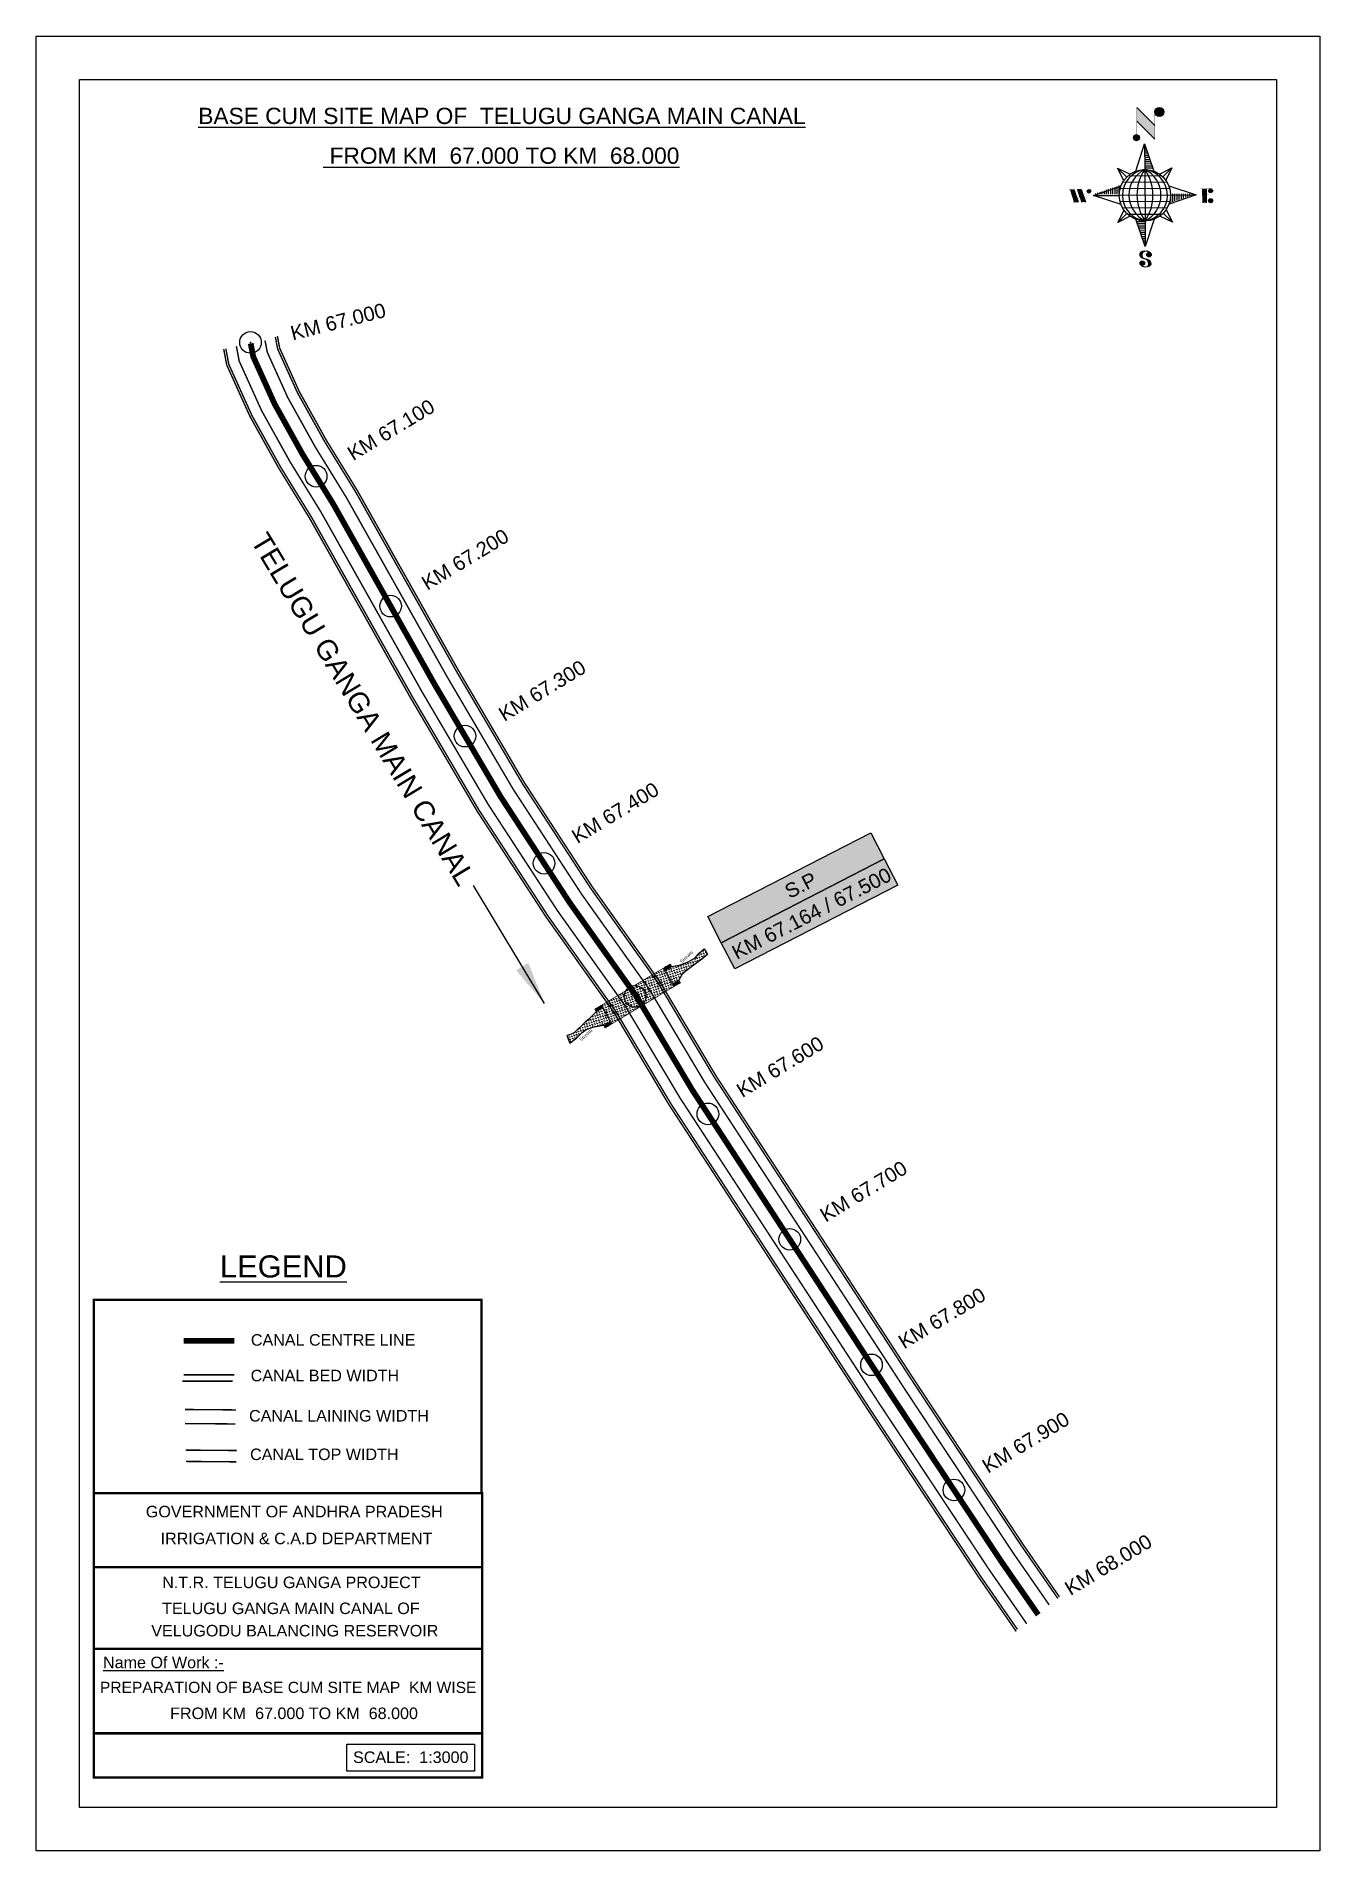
# Model space of a CAD drawing. Header units: inches. Extents: x 264905 to 265796, y 1677475 to 1678735.
import ezdxf

# ---------------------------------------------------------------- set-up
doc = ezdxf.new("R2010")
doc.units = ezdxf.units.IN
doc.header["$MEASUREMENT"] = 0
doc.header["$PDMODE"] = 32
doc.header["$PDSIZE"] = 15
doc.linetypes.add('ACAD_ISO02W100', pattern=[15, 12, -3])
for name, color, linetype in [('AQUADUCT', 1, 'Continuous'), ('bed with', 5, 'Continuous'), ('bord', 1, 'Continuous'), ('cahnige', 7, 'Continuous'), ('canal', 1, 'Continuous'), ('CARTTRACK', 30, 'ACAD_ISO02W100'), ('chainage', 7, 'Continuous'), ('FRAME 025', 7, 'Continuous'), ('lining', 4, 'Continuous'), ('STREAM', 4, 'Continuous'), ('Stu coo', 3, 'Continuous'), ('TEXT', 7, 'Continuous'), ('top of bund', 1, 'Continuous'), ('UT', 173, 'ACAD_ISO02W100'), ('V', 6, 'Continuous'), ('ZSTU', 7, 'Continuous')]:
    doc.layers.add(name, color=color, linetype=linetype)
doc.styles.add('5mm', font='times.ttf', dxfattribs={"height": 3})
doc.styles.get("Standard").update_dxf_attribs({"font": 'arial.ttf'})
doc.dimstyles.get("Standard").update_dxf_attribs({"dimtxt": 0.18, "dimasz": 0.18, "dimexe": 0.18, "dimexo": 0.0625, "dimgap": 0.09, "dimtad": 0, "dimtih": 1, "dimtoh": 1, "dimdec": 4, "dimzin": 0, "dimdsep": 46, "dimtxsty": 'Standard', "dimcen": 0.09, "dimadec": 0, "dimazin": 0, "dimtfac": 1, "dimtdec": 4, "dimtofl": 0, "dimtmove": 0, "dimatfit": 3, "dimfxl": 1, "dimtolj": 1, "dimtzin": 0, "dimarcsym": 0})
pattern_1 = [(228.0128, (-362214.3310220317, -1526288.492507028), (-7.999998232158162, -9.000001341607247), [0.134536, -13.319088]), (184.9697, (-362214.4210220316, -1526288.592507028), (12.00000105151764, 0.9999913070070519), [0.230868, -22.855925]), (132.5104, (-362214.6510220316, -1526288.612507028), (9.999990718346812, -11.0000086738712), [0.162788, -16.116032]), (267.2737, (-362215.0410220316, -1526288.862507028), (0.9999960177271904, 20.00000029497347), [0.210238, -20.813558]), (292.8337, (-362215.0510220316, -1526289.072507028), (-5.00000990543714, 11.99999641177778), [0.206155, -20.409373]), (357.2737, (-362214.9710220316, -1526289.262507028), (-20.00000029497347, 0.9999960177271915), [0.210238, -20.813558]), (37.6942, (-362214.7610220317, -1526289.272507028), (-13.00000734561798, -9.99999040516053), [0.278029, -27.524849]), (72.2553, (-362214.5410220316, -1526289.102507028), (7.000010762705409, 21.99999623123919), [0.262488, -25.986321]), (121.4296, (-362214.4610220316, -1526288.852507028), (-8.000008234176365, 12.99999503649257), [0.21095, -20.884073]), (175.2364, (-362214.5710220317, -1526288.672507028), (11.00000094631958, -0.9999915326612605), [0.2408319999999999, -11.80076299999999]), (222.3974, (-362214.8110220316, -1526288.652507028), (-12.00000735107323, -10.99999208201412), [0.311448, -30.833375]), (138.8141, (-362214.0510220316, -1526288.872507028), (-7.000002946805715, 5.999997313342756), [0.106301, -10.523844]), (171.4692, (-362214.1310220317, -1526288.802507028), (12.99999828481513, -2.00000791003979), [0.2022369999999999, -20.02151099999998]), (225, (-362214.3310220317, -1526288.772507028), (-1.110223024625157e-16, -1.000000309448952), [0.141421, -1.272792]), (203.1986, (-362214.4010220316, -1526288.652507028), (4.999999730667075, 2.000001325264854), [0.076158, -7.539615]), (291.8014, (-362214.4710220316, -1526288.682507028), (-0.9999999105006487, 3.00000027301077), [0.107703, -5.277462]), (30.9638, (-362214.4310220316, -1526288.782507028), (2.999998022287998, 2.000002483540733), [0.1749289999999999, -5.656022999999996]), (161.5651, (-362214.2810220316, -1526288.692507028), (2.000000434592962, -0.9999984032227077), [0.126491, -3.035787]), (16.38950000000001, (-362215.0510220316, -1526288.682507028), (10.00000219841196, 2.99999270981797), [0.1772, -17.542845]), (70.3462, (-362214.8810220317, -1526288.632507028), (-3.999995247371745, -11.00000213560622), [0.148661, -14.717408]), (293.1986, (-362214.2810220316, -1526288.492507028), (-2.000001325264854, 4.999999730667075), [0.152315, -7.463458]), (343.6105, (-362214.2210220316, -1526288.632507028), (-10.00000219841196, 2.999992709817974), [0.1771999999999999, -17.54284499999998]), (339.444, (-362215.0510220316, -1526289.302507028), (-5.000001844542423, 1.999995996421584), [0.17088, -8.373124]), (294.7751, (-362214.8910220317, -1526289.362507028), (-4.99999218924517, 11.00000342183912), [0.1431779999999999, -14.17464299999999]), (66.80140000000002, (-362214.2710220316, -1526289.492507028), (2.000001325264855, 4.999999730667075), [0.152315, -7.463458]), (17.35400000000001, (-362214.2110220316, -1526289.352507028), (-13.00000201909683, -3.999994502259118), [0.167631, -16.59542399999999]), (69.444, (-362214.7610220317, -1526289.492507028), (-1.999995996421587, -5.000001844542422), [0.08544, -8.458563999999999]), (101.3098999999999, (-362214.3310220317, -1526289.492507028), (-0.9999976321616053, 4.000000752230952), [0.05098999999999999, -5.048028999999998]), (165.9638, (-362214.3410220316, -1526289.442507028), (3.00000054598974, -0.9999980573612457), [0.206155, -3.91695]), (186.009, (-362214.5410220316, -1526289.392507028), (9.99999975090604, 0.9999993174818415), [0.19105, -18.913923]), (303.6901, (-362214.4310220316, -1526288.872507028), (-1.000001334507191, 1.99999955777116), [0.144222, -3.461329]), (353.1572, (-362214.3510220316, -1526288.992507028), (16.99999936547855, -2.000007997924761), [0.251794, -24.927563]), (60.94540000000001, (-362214.1010220316, -1526289.022507028), (-4.000000027199279, -7.000000384569686), [0.102956, -10.192674]), (90, (-362214.0510220316, -1526288.932507028), (-0.9999999999999999, 1), [0.06, -0.94]), (120.2564, (-362214.5610220316, -1526289.362507028), (3.999994886802694, -7.000002455854734), [0.138924, -13.75352]), (48.01279999999999, (-362214.6310220317, -1526289.242507028), (7.99999823215816, 9.000001341607248), [0.269072, -13.184552]), (0, (-362214.4510220317, -1526289.042507028), (1, 1), [0.26, -0.74]), (325.3048, (-362214.1910220316, -1526289.042507028), (-9.999994258987526, 7.000008609594458), [0.158114, -15.653274]), (254.0546, (-362214.0610220316, -1526289.132507028), (-0.9999998892963811, -4.000000126652151), [0.145602, -7.134508]), (207.646, (-362214.1010220316, -1526289.272507028), (-18.99999580717959, -10.00000771316918), [0.237065, -23.469474]), (175.4261, (-362214.3110220316, -1526289.382507028), (-13.00000055831213, 0.999994801161084), [0.2507989999999997, -24.82907399999998])]
pattern_2 = [(0, (-362215.0510220316, -1526289.492507028), (1.25, 1.25), [1.25, -1.25])]
pattern_3 = [(228.0128, (-362243.1753484617, -1526336.432974194), (-7.999998232158162, -9.000001341607247), [0.134536, -13.319088]), (184.9697, (-362243.2653484617, -1526336.532974194), (12.00000105151764, 0.9999913070070519), [0.230868, -22.855925]), (132.5104, (-362243.4953484617, -1526336.552974194), (9.999990718346812, -11.0000086738712), [0.162788, -16.116032]), (267.2737, (-362243.8853484617, -1526336.802974194), (0.9999960177271904, 20.00000029497347), [0.210238, -20.813558]), (292.8337, (-362243.8953484617, -1526337.012974194), (-5.00000990543714, 11.99999641177778), [0.206155, -20.409373]), (357.2737, (-362243.8153484617, -1526337.202974194), (-20.00000029497347, 0.9999960177271915), [0.210238, -20.813558]), (37.6942, (-362243.6053484617, -1526337.212974194), (-13.00000734561798, -9.99999040516053), [0.278029, -27.524849]), (72.2553, (-362243.3853484617, -1526337.042974194), (7.000010762705409, 21.99999623123919), [0.262488, -25.986321]), (121.4296, (-362243.3053484617, -1526336.792974194), (-8.000008234176365, 12.99999503649257), [0.21095, -20.884073]), (175.2364, (-362243.4153484617, -1526336.612974194), (11.00000094631958, -0.9999915326612605), [0.2408319999999999, -11.80076299999999]), (222.3974, (-362243.6553484617, -1526336.592974194), (-12.00000735107323, -10.99999208201412), [0.311448, -30.833375]), (138.8141, (-362242.8953484617, -1526336.812974194), (-7.000002946805715, 5.999997313342756), [0.106301, -10.523844]), (171.4692, (-362242.9753484617, -1526336.742974194), (12.99999828481513, -2.00000791003979), [0.2022369999999998, -20.02151099999998]), (225, (-362243.1753484617, -1526336.712974194), (-1.110223024625157e-16, -1.000000309448952), [0.141421, -1.272792]), (203.1986, (-362243.2453484617, -1526336.592974194), (4.999999730667075, 2.000001325264854), [0.076158, -7.539615]), (291.8014, (-362243.3153484617, -1526336.622974194), (-0.9999999105006487, 3.00000027301077), [0.107703, -5.277462]), (30.9638, (-362243.2753484617, -1526336.722974194), (2.999998022287998, 2.000002483540733), [0.1749289999999998, -5.656022999999995]), (161.5651, (-362243.1253484617, -1526336.632974194), (2.000000434592962, -0.9999984032227077), [0.126491, -3.035787]), (16.38950000000001, (-362243.8953484617, -1526336.622974194), (10.00000219841196, 2.99999270981797), [0.1772, -17.542845]), (70.3462, (-362243.7253484617, -1526336.572974194), (-3.999995247371745, -11.00000213560622), [0.148661, -14.717408]), (293.1986, (-362243.1253484617, -1526336.432974194), (-2.000001325264854, 4.999999730667075), [0.152315, -7.463458]), (343.6105, (-362243.0653484617, -1526336.572974194), (-10.00000219841196, 2.999992709817974), [0.1771999999999998, -17.54284499999998]), (339.444, (-362243.8953484617, -1526337.242974194), (-5.000001844542423, 1.999995996421584), [0.17088, -8.373124]), (294.7751, (-362243.7353484617, -1526337.302974194), (-4.99999218924517, 11.00000342183912), [0.1431779999999998, -14.17464299999999]), (66.80140000000002, (-362243.1153484617, -1526337.432974194), (2.000001325264855, 4.999999730667075), [0.152315, -7.463458]), (17.35400000000001, (-362243.0553484617, -1526337.292974194), (-13.00000201909683, -3.999994502259118), [0.167631, -16.59542399999999]), (69.444, (-362243.6053484617, -1526337.432974194), (-1.999995996421587, -5.000001844542422), [0.08544, -8.458563999999999]), (101.3098999999999, (-362243.1753484617, -1526337.432974194), (-0.9999976321616053, 4.000000752230952), [0.05098999999999998, -5.048028999999997]), (165.9638, (-362243.1853484617, -1526337.382974194), (3.00000054598974, -0.9999980573612457), [0.206155, -3.91695]), (186.009, (-362243.3853484617, -1526337.332974194), (9.99999975090604, 0.9999993174818415), [0.19105, -18.913923]), (303.6901, (-362243.2753484617, -1526336.812974194), (-1.000001334507191, 1.99999955777116), [0.144222, -3.461329]), (353.1572, (-362243.1953484617, -1526336.932974194), (16.99999936547855, -2.000007997924761), [0.251794, -24.927563]), (60.94540000000001, (-362242.9453484617, -1526336.962974194), (-4.000000027199279, -7.000000384569686), [0.102956, -10.192674]), (90, (-362242.8953484617, -1526336.872974194), (-0.9999999999999999, 1), [0.06, -0.94]), (120.2564, (-362243.4053484617, -1526337.302974194), (3.999994886802694, -7.000002455854734), [0.138924, -13.75352]), (48.01279999999999, (-362243.4753484617, -1526337.182974194), (7.99999823215816, 9.000001341607248), [0.269072, -13.184552]), (0, (-362243.2953484617, -1526336.982974194), (1, 1), [0.26, -0.74]), (325.3048, (-362243.0353484617, -1526336.982974194), (-9.999994258987526, 7.000008609594458), [0.158114, -15.653274]), (254.0546, (-362242.9053484617, -1526337.072974194), (-0.9999998892963811, -4.000000126652151), [0.145602, -7.134508]), (207.646, (-362242.9453484617, -1526337.212974194), (-18.99999580717959, -10.00000771316918), [0.237065, -23.469474]), (175.4261, (-362243.1553484617, -1526337.322974194), (-13.00000055831213, 0.999994801161084), [0.2507989999999997, -24.82907399999998])]
pattern_4 = [(267.2971131487395, (-8720374.9383359, 50637915.13839893), (10.53672553373347, -0.4974314379093613), [])]
pattern_5 = [(357.2971131487395, (-8720374.9383359, 50637915.13839893), (0.4974314379093601, 10.53672553373348), [])]

# ---------------------------------------------------------------- blocks, each defined once
blk = doc.blocks.new('A$C377B10CC')
at = {"layer": 'STREAM'}
h = blk.add_hatch(dxfattribs=at)
h.set_pattern_fill('DASH', color=256, scale=10, style=0)
h.set_pattern_definition(pattern_2)
h.paths.add_polyline_path([(-21.08494824264198, 10.39821502007544), (-19.27474394725869, 14.9729934823699), (-16.18663339636989, 21.24998857849248), (-13.84395335207229, 26.14394057728347), (-11.82073506258894, 30.82506799115799), (-15.86717164155561, 33.27204399043694), (-17.46448041551048, 29.0164390646387), (-18.42280644358834, 24.86724643129855), (-21.40440999745624, 19.97332610306328), (-25.23789181862958, 15.71772117726505), (-29.9438456458156, 11.73286320897751), (-32.55258794897789, 7.397025274472546), (-28.05102203169388, 4.507492972305098), (-23.61509535066327, 1.521298239562105), (-21.08650298323482, 5.72392365569249)])
h = blk.add_hatch(dxfattribs=at)
h.set_pattern_fill('DASH', color=256, scale=10, style=0)
h.set_pattern_definition(pattern_2)
h.paths.add_polyline_path([(-60.19243563445735, -34.66217618575828), (-53.98690071125707, -38.64547753962713), (-47.9096301992253, -42.73659862830805), (-22.26358327601338, -0.1118046867195504), (-28.38064794772072, 4.006105192238503), (-34.54584827913632, 7.963515976456129)])
h = blk.add_hatch(dxfattribs=at)
h.set_pattern_fill('DASH', color=256, scale=10, style=0)
h.set_pattern_definition(pattern_2)
h.paths.add_polyline_path([(-57.74663512443659, -50.484279576689), (-52.45942178077529, -46.41916892677546), (-49.88059994621258, -42.13306005246427), (-54.31652662728474, -39.14686531969357), (-58.81809254456867, -36.25733301752601), (-61.3969143789727, -40.54344189167021), (-63.59385741560255, -47.48107765731402), (-64.76519743772232, -50.56640072958572), (-67.96923356887419, -60.27215190371499), (-69.88594486127842, -62.93188914703207), (-71.69620839302661, -64.63413745141588), (-67.43681705632478, -68.35777592635714), (-64.88112301792717, -63.03830143949018), (-63.28387348033723, -57.93158819666134), (-61.89957870042419, -54.84626512438989), (-59.45039165910562, -52.18652788107279)])
at = {"layer": 'UT', "ltscale": 0.2}
h = blk.add_hatch(dxfattribs=at)
h.set_pattern_fill('GRAVEL', color=256, style=0)
h.set_pattern_definition(pattern_1)
h.paths.add_polyline_path([(-34.2363896589959, 8.477849041344596), (-32.55258794897789, 7.397025274472544), (-29.9438456458156, 11.73286320897751), (-31.65756782452809, 12.7639579155948)])
h = blk.add_hatch(dxfattribs=at)
h.set_pattern_fill('GRAVEL', color=256, style=0)
h.set_pattern_definition(pattern_1)
h.paths.add_polyline_path([(-23.61509535066326, 1.521298239562115), (-21.95385443983832, 0.4029774884693321), (-19.37278080452233, 4.692828949075191), (-21.08650298323482, 5.723923655692487)])
h = blk.add_hatch(dxfattribs=at)
h.set_pattern_fill('GRAVEL', color=256, style=0)
h.set_pattern_definition(pattern_3)
h.paths.add_polyline_path([(-58.81809254409745, -36.25733301672153), (-60.50189425464487, -35.17650925088674), (-63.08071608917089, -39.46261812490411), (-61.39691437908914, -40.54344189190306)])
h = blk.add_hatch(dxfattribs=at)
h.set_pattern_fill('GRAVEL', color=256, style=0)
h.set_pattern_definition(pattern_3)
h.paths.add_polyline_path([(-48.21710723458091, -43.24763821694069), (-49.9308294133516, -42.21654351055622), (-52.45942178071709, -46.41916892677546), (-50.7981808698969, -47.53748967801221)])
at = {"layer": 'STREAM'}
for points in [[(-29.9438456458156, 11.73286320897751), (-25.23789181862958, 15.71772117726505), (-21.40440999745624, 19.9733261030633), (-18.42280644358834, 24.86724643129855), (-17.46448041551048, 29.01643906463869), (-15.86717164155561, 33.27204399043694), (-11.82073506258894, 30.82506799115799), (-13.84395335207228, 26.1439405772835), (-16.18663339636987, 21.24998857849278), (-19.27474394725868, 14.97299348236993), (-21.08494824264199, 10.39821502007544), (-21.08650298323482, 5.723923655692488)], [(-61.39691437897272, -40.54344189167023), (-63.59385741560254, -47.48107765731402), (-64.76519743772224, -50.56640072958544), (-67.96923356887419, -60.27215190371498), (-69.8859448612784, -62.93188914703205), (-71.69620839302661, -64.63413745141588), (-67.4368170563248, -68.35777592635714), (-64.88112301792717, -63.03830143949017), (-63.28387348033721, -57.93158819666132), (-61.89957870042417, -54.8462651243899), (-59.45039165910566, -52.18652788107283), (-57.74663512443658, -50.484279576689), (-52.4594217807753, -46.41916892677546)]]:
    blk.add_lwpolyline(points, dxfattribs=at)
at = {"layer": 'UT', "ltscale": 0.2, "const_width": 0.5}
for points in [[(-34.2363896589959, 8.477849041344598), (-31.65756782452809, 12.7639579155948)], [(-31.65756782452809, 12.7639579155948), (-29.9438456458156, 11.73286320897751)], [(-60.50189425458666, -35.17650925065391), (-34.54584827914368, 7.963515976443887)], [(-48.21935903542908, -43.25138080352917), (-22.26358327601338, -0.1118046867195517)], [(-34.5605003585224, 7.972921071806923), (-28.38064794772072, 4.006105192238465), (-22.26358327601338, -0.1118046867195517)], [(-34.2363896589959, 8.477849041344598), (-28.05102203169372, 4.507492972305045), (-21.95385443983832, 0.4029774884693325)], [(-32.55258794891415, 7.397025274578482), (-29.9438456458156, 11.73286320897751)], [(-23.61509535071673, 1.521298239473253), (-21.08650298323482, 5.723923655692488)], [(-22.26358327601338, -0.1118046867195517), (-21.95385443983832, 0.4029774884693325)], [(-21.95385443983832, 0.4029774884693325), (-19.37278080452234, 4.692828949075192)], [(-21.08650298323482, 5.723923655692488), (-19.37278080452234, 4.692828949075192)], [(-63.08071608905448, -39.46261812490411), (-60.50189425458666, -35.17650925065391)], [(-61.39691437897272, -40.54344189167023), (-58.81809254450491, -36.25733301742002)], [(-60.50189425458666, -35.17650925065391), (-54.31652662728447, -39.14686531969346), (-48.21935903542908, -43.25138080352917)], [(-60.17778355506016, -34.67158128111623), (-53.98690071125748, -38.64547753962688), (-47.8842965469812, -42.75365283689462)], [(-63.08071608905448, -39.46261812490411), (-61.39691437897272, -40.54344189167023)], [(-52.4594217807753, -46.41916892677546), (-49.88059994624928, -42.13306005252525)], [(-52.4594217807753, -46.41916892677546), (-50.7981808698969, -47.53748967777938)], [(-50.7981808698969, -47.53748967777938), (-48.21710723458091, -43.24763821717352)]]:
    blk.add_lwpolyline(points, dxfattribs=at)
at = {"layer": 'cahnige', "style": '5mm'}
for p in [(-24.70947435131529, 16.98236319143325), (-60.9109538581688, -63.65351491281763)]:
    blk.add_text('Stream', height=2.5, rotation=71.17434464616717, dxfattribs=at).set_placement(p)
blk = doc.blocks.new('*X7')
at = {"color": 0, "linetype": 'Continuous'}
for p, q in [((6321.563175437702, 239.2074203663178), (6322.581924588794, 240.2261695174094)), ((6321.571094283617, 239.3921159075293), (6322.524536642279, 240.3455582661906)), ((6321.579013129532, 239.5768114487408), (6322.467148695763, 240.4649470149719)), ((6321.586931975447, 239.7615069899523), (6322.409760749248, 240.5843357637531)), ((6321.594850821361, 239.9462025311638), (6322.352372802732, 240.7037245125344)), ((6321.602769667276, 240.1308980723753), (6322.294984856217, 240.8231132613157)), ((6321.610688513191, 240.3155936135868), (6322.322610836808, 241.0275159372032)), ((6321.618607359106, 240.5002891547983), (6322.339575221931, 241.2212570176224)), ((6321.670405508729, 239.1378737420482), (6322.639312535309, 240.1067807686281)), ((6321.756101028845, 239.046792566867), (6322.694551492757, 239.9852430307802)), ((6321.767025283511, 240.8254837745006), (6322.356539607053, 241.4149980980416)), ((6321.841796548961, 238.9557113916858), (6322.784401525116, 239.8983163678416)), ((6321.927492069076, 238.8646302165046), (6322.874251557474, 239.8113897049031)), ((6322.013187589191, 238.7735490413234), (6322.964101589832, 239.7244630419646)), ((6322.075863133939, 241.3110983202248), (6322.373503992176, 241.6087391784607)), ((6322.098883109306, 238.6824678661422), (6323.053951622191, 239.637536379026)), ((6322.184578629423, 238.591386690961), (6323.143801654548, 239.5506097160875)), ((6322.270274149538, 238.5003055157798), (6323.233651686906, 239.463683053149)), ((6322.405772691616, 238.4590273625623), (6323.316199320379, 239.3694539913255)), ((6322.536564177177, 238.4130421528257), (6323.436926723143, 239.3134046987925)), ((6322.667355662737, 238.3670569430892), (6323.557654125907, 239.2573554062594)), ((6322.798147148297, 238.3210717333527), (6323.67838152867, 239.2013061137264)), ((6322.928938633857, 238.2750865236161), (6323.799108931434, 239.1452568211934)), ((6323.059730119417, 238.2291013138795), (6323.919836334197, 239.0892075286604)), ((6323.190521604977, 238.183116104143), (6324.040563736961, 239.0331582361274)), ((6323.334898284248, 238.1507160881169), (6324.161291139725, 238.9771089435944)), ((6323.500484499982, 238.1395256085544), (6324.282018542488, 238.9210596510615)), ((6323.666070715716, 238.1283351289918), (6324.389078986148, 238.8513433994243)), ((6323.83165693145, 238.1171446494292), (6324.558435473549, 238.8439231915289)), ((6324.097210919775, 238.2059219424567), (6324.727791960951, 238.8365029836336)), ((6324.341779298861, 238.2737136262468), (6324.897148448353, 238.8290827757383)), ((6324.586347677948, 238.341505310037), (6325.066504935754, 238.821662567843)), ((6324.830916057034, 238.4092969938271), (6325.235861423155, 238.8142423599477)), ((6325.075484436121, 238.4770886776172), (6325.405217910557, 238.8068221520524)), ((6325.401209342145, 238.6260368883443), (6325.574574397958, 238.7994019441571))]:
    blk.add_line(p, q, dxfattribs=at)
blk = doc.blocks.new('*X6')
at = {"color": 0, "linetype": 'Continuous'}
for p, q in [((6324.425409812192, 240.3018877878409), (6324.530098087213, 240.4065760628617)), ((6324.560821561592, 240.2605228419445), (6324.762767368324, 240.4624686486762)), ((6324.696233310992, 240.2191578960481), (6324.995436649435, 240.5183612344908)), ((6324.831645060392, 240.1777929501517), (6325.228105930546, 240.5742538203053)), ((6324.967056809793, 240.1364280042552), (6325.451206401633, 240.6205775960956)), ((6325.102468559193, 240.0950630583588), (6325.626700194168, 240.619294693334)), ((6325.231508829004, 240.0473266328736), (6325.802193986703, 240.6180117905725)), ((6325.335045025791, 239.9740861343645), (6325.976788801136, 240.6158299097086)), ((6325.438581222579, 239.9008456358553), (6326.100204563527, 240.5624689768027)), ((6325.542117419366, 239.8276051373462), (6326.223620325917, 240.5091080438968)), ((6325.645653616154, 239.754364638837), (6326.347036088308, 240.455747110991)), ((6325.749189812941, 239.6811241403279), (6326.470451850699, 240.4023861780851)), ((6325.852726009729, 239.6078836418188), (6326.593867613089, 240.3490252451792)), ((6325.951486090436, 239.5298670272285), (6326.71728337548, 240.2956643122733)), ((6326.036566250415, 239.4381704919113), (6326.840699137871, 240.2423033793674)), ((6326.121646410395, 239.346473956594), (6326.964114900262, 240.1889424464615)), ((6326.206726570374, 239.2547774212767), (6327.055858370612, 240.1039092215148)), ((6326.291806730354, 239.1630808859595), (6327.135785134496, 240.0070592901021)), ((6326.376886890333, 239.0713843506422), (6327.21571189838, 239.9102093586895)), ((6326.461967050313, 238.9796878153249), (6327.295638662264, 239.8133594272769)), ((6326.547047210292, 238.8879912800077), (6327.375565426148, 239.7165094958642)), ((6326.632127370272, 238.7962947446904), (6327.455492190032, 239.6196595644516)), ((6326.717207530251, 238.7045982093731), (6327.535418953916, 239.5228096330389)), ((6326.788410008449, 236.4777036487165), (6327.354219516036, 237.0435131563033)), ((6326.792225928501, 238.6028399123283), (6327.6153457178, 239.4259597016263)), ((6326.838137672734, 238.4719749612643), (6327.695272481684, 239.3291097702136)), ((6326.884049416966, 238.3411100102004), (6327.775199245568, 239.2322598388009)), ((6326.916746160023, 236.7828164955863), (6327.582476853365, 237.4485471889285)), ((6326.9299611612, 238.2102450591364), (6327.853734496604, 239.1340183945408)), ((6326.975872905432, 238.0793801080725), (6327.849127438164, 238.952634640804)), ((6327.003134980726, 237.9298654880686), (6327.844520379724, 238.7712508870673)), ((6327.012515933215, 237.7624697452613), (6327.839913321284, 238.5898671333306)), ((6327.021896885704, 237.5950740024541), (6327.835306262844, 238.4084833795939)), ((6327.031277838193, 237.4276782596467), (6327.830699204404, 238.2270996258572)), ((6327.040658790683, 237.2602825168395), (6327.826092145964, 238.0457158721205)), ((6327.045082311595, 237.087929342456), (6327.810734190693, 237.8535812215537))]:
    blk.add_line(p, q, dxfattribs=at)
blk = doc.blocks.new('H')
at = {"layer": 'bord', "extrusion": (0.0004278845142637609, 0.00479197890903182, 0.9999884268595202)}
h = blk.add_hatch(dxfattribs=at)
h.set_pattern_fill('LINE', color=8, scale=84.38768555040302, angle=-2.702886851260515, style=0)
h.set_pattern_definition(pattern_5)
h.paths.add_polyline_path([(-492.4668010775931, 785.5898788240738, -0.090992046448718), (-447.9625593584497, 775.2324968557805), (-486.4976985411486, 912.0312741750386)])
h = blk.add_hatch(dxfattribs=at)
h.set_pattern_fill('LINE', color=8, scale=84.38768555040302, angle=-92.70288685126052, style=0)
h.set_pattern_definition(pattern_4)
h.paths.add_polyline_path([(-624.8772989658173, 665.1175860036165, -0.09099204644210665), (-614.5199170010164, 709.6218277204316), (-751.3186943142209, 671.0866885515861)])
h = blk.add_hatch(dxfattribs=at)
h.set_pattern_fill('LINE', color=8, scale=84.38768555040302, angle=-92.70288685126052, style=0)
h.set_pattern_definition(pattern_4)
h.paths.add_polyline_path([(-245.5531129193259, 647.210278397426), (-371.9945082624909, 653.17938094493, -0.09099204644878103), (-382.3518902289215, 608.6751392250881)])
h = blk.add_hatch(dxfattribs=at)
h.set_pattern_fill('LINE', color=8, scale=84.38768555040302, angle=-2.702886851260515, style=0)
h.set_pattern_definition(pattern_5)
h.paths.add_polyline_path([(-504.4050061509479, 532.7070881242398, -0.090992046448718), (-548.909247870557, 543.064470092766), (-510.3741086877417, 406.2656927765347)])
at = {"layer": 'bord', "extrusion": (0.0004278845142637604, 0.00479197890903182, 0.9999884268595203)}
for p, q in [((-516.2384251924814, 1087.08582315594, -1217.145331720205), (-431.5311611755169, 993.9857607749291, -1216.735438367611)), ((-519.3860571105615, 1020.408509141766, -1216.824464901347), (-434.678793075087, 927.3084467682056, -1216.414571548796)), ((-538.2690597721958, 773.6536562892143, -1215.633927328097), (-487.0181812191731, 906.212239655666, -1216.291082326422)), ((-487.0181812191731, 906.212239655666, -1216.291082326422), (-492.9870239489828, 779.7722960542887, -1215.682623766277)), ((-487.0181812191731, 906.212239655666, -1216.291082326422), (-448.4827650671941, 769.4150330077391, -1215.652034309381)), ((-626.736305744329, 793.7732813858893, -1215.692487060367), (-566.811349663476, 760.1895317081362, -1215.557193835181)), ((-626.736305744329, 793.7732813858893, -1215.692487060367), (-584.1428260545363, 746.9596384149045, -1215.486379775655)), ((-598.946746484784, 730.9517588270828, -1215.4033350249), (-626.736305744329, 793.7732813858893, -1215.692487060367)), ((-421.3357812265749, 753.3219341966324, -1215.586531535218), (-358.5136001041974, 781.1110481221694, -1215.746578873753)), ((-358.5136001041974, 781.1110481221694, -1215.746578873753), (-405.3276889660046, 738.5181495659053, -1215.522440984547)), ((-358.5136001041974, 781.1110481221694, -1215.746578873753), (-392.0976094479556, 721.1868434431963, -1215.445049781629)), ((-864.6667208376457, 700.9117660832126, -1215.145683569252), (-846.8602190883248, 637.7003116968554, -1214.850391321915)), ((-846.885899517627, 700.0723706756253, -1215.149269383754), (-829.079397758178, 636.8609162860084, -1214.853977136408)), ((-829.1050781964441, 699.2329752675723, -1215.152855198257), (-811.2985764592304, 636.0215208844747, -1214.857562950931)), ((-829.1050781964441, 699.2329752675723, -1215.152855198257), (-811.3242568973801, 698.393579858588, -1215.156441012743)), ((-811.3242568973801, 698.393579858588, -1215.156441012743), (-793.5177551378147, 635.1821254740935, -1214.861148765422)), ((-751.8386587080895, 665.2704204607289, -1215.023166955395), (-615.0399729244527, 703.8051171880215, -1215.266361263119)), ((-751.8386587080895, 665.2704204607289, -1215.023166955395), (-625.3972626964678, 659.3013864478562, -1215.048666080719)), ((-619.2784603905748, 614.0198538512923, -1214.834293591338), (-751.8386587080895, 665.2704204607289, -1215.023166955395)), ((-246.0730746499612, 641.3942844460253, -1215.12516345687), (-382.8717604242847, 602.859587718267, -1214.881969149149)), ((-378.6332729603746, 692.6448510554619, -1215.314036820931), (-246.0730746499612, 641.3942844460253, -1215.12516345687)), ((-372.5144706616993, 647.363318458898, -1215.099664331546), (-246.0730746499612, 641.3942844460253, -1215.12516345687)), ((-213.4791469212505, 669.2951450282708, -1215.272811938016), (-216.710715676134, 600.8397693103179, -1214.943388670676)), ((-197.1518122339039, 599.9164343632292, -1214.947333066632), (-193.9202434780891, 668.3718100786209, -1215.276756333961)), ((-639.398133254319, 525.5536567845847, -1214.401751538512), (-605.8141239105607, 585.4778614635579, -1214.703280630637)), ((-639.398133254319, 525.5536567845847, -1214.401751538512), (-592.5840443923953, 568.1465553403832, -1214.625889427719)), ((-576.5759521321743, 553.3427707091905, -1214.561798877043), (-639.398133254319, 525.5536567845847, -1214.401751538512)), ((-510.8935521394596, 400.4524652508553, -1213.857248085843), (-549.4289682914387, 537.2496718976181, -1214.496296102879)), ((-371.1754276144202, 512.8914235194679, -1214.455843351893), (-431.1003836950404, 546.475173198618, -1214.591136577086)), ((-371.1754276144202, 512.8914235194679, -1214.455843351893), (-413.7689073036308, 559.7050664918497, -1214.661950636613)), ((-398.9649868734996, 575.7129460782744, -1214.74499538736), (-371.1754276144202, 512.8914235194679, -1214.455843351893)), ((-459.6426735860878, 533.0110486173071, -1214.514403084168), (-510.8935521394596, 400.4524652508553, -1213.857248085843)), ((-504.9247094094171, 526.8924088519998, -1214.465706645989), (-510.8935521394596, 400.4524652508553, -1213.857248085843))]:
    blk.add_line(p, q, dxfattribs=at)
at = {"layer": 'bord', "color": 8, "linetype": 'ByBlock', "extrusion": (0.0004278845142637604, 0.00479197890903182, 0.9999884268595203)}
for p, q in [((-386.4701403837535, 711.3830894059502, -1215.400477790083), (-605.4730712235323, 721.7215742594562, -1215.35631111762)), ((-410.8462962137419, 744.2142448802479, -1215.547375515144), (-578.1125475389999, 752.110393114388, -1215.51364266185)), ((-492.9872379411827, 779.772306161467, -1215.682623723144), (-504.9247094094171, 526.8924088519998, -1214.465706645989)), ((-372.5145726100891, 647.3634304928128, -1215.099664824794), (-625.3973747401615, 659.3012845208868, -1215.048665544341)), ((-378.0217974673142, 615.9429816137999, -1214.946740470406), (-622.87451776542, 627.5017590741627, -1214.897360629442)), ((-375.037429585529, 679.1629559395369, -1215.250969739694), (-619.8901498829364, 690.7217333998997, -1215.201589898729)), ((-392.4388761268347, 584.9431407540105, -1214.792019251512), (-611.441806967312, 595.2816256079823, -1214.747852579053)), ((-419.7993998112506, 554.5543218990788, -1214.634687707282), (-587.06565113744, 562.4504701336846, -1214.600954853988))]:
    blk.add_line(p, q, dxfattribs=at)
at = {"layer": 'bord', "extrusion": (0.0004278845142637604, 0.00479197890903182, 0.9999884268595203)}
for points, const_width, elevation in [([(-522.0131121619479, 959.550775259228), (-515.7175743466119, 1092.906934415961)], 1.60540055982536, -1212.142843617219), ([(-434.158262363472, 933.1277235058805), (-427.8627245295095, 1066.483882669366)], 1.60540055982536, -1212.142843617219), ([(-870.0736340994383, 707.00824508073), (-846.3658724653925, 705.889038352192)], 0.6421602239301444, -1212.142843617219), ([(-828.5594987093612, 642.6768581911618), (-855.2307305332708, 643.935965762368)], 0.6421602239301444, -1212.142843617219), ([(-828.5594987093612, 642.676858191162), (-820.953748198869, 677.9586989512691)], 0.6421602239301444, -1212.142843617223), ([(-810.7786774830411, 641.8374531447001), (-784.1074456587239, 640.5783455765209)], 0.6421602239301444, -1212.142843617222), ([(-792.9978562549747, 640.9980480956772), (-781.589230506466, 693.9208092413096)], 0.6421602239301444, -1212.142843617218), ([(-222.7385766651839, 675.5731321041832), (-173.8413183107752, 673.2647682324088)], 0.7063762463231584, -1212.142843617221), ([(-194.785239975681, 644.8497587676384), (-185.0057882997701, 644.3880859934699)], 0.7063762463231584, -1212.14284361722), ([(-177.0730277270245, 604.8086065300355), (-225.9702860934822, 607.1169704015771)], 0.7063762463231584, -1212.142843617222)]:
    blk.add_lwpolyline(points, dxfattribs=dict(at, const_width=const_width, elevation=elevation))
for points, const_width, elevation in [([(-413.6616245851993, 1073.140134249887, 1), (-397.6117714248124, 1057.729118476532, 1)], 22.25077962579039, -1212.14284361722), ([(-530.3419430367337, 949.5474510251247, 1), (-519.6420409089901, 939.2734405104861, 1)], 14.83385308386026, -1212.142843617223), ([(-775.9087905502321, 696.5833098740303, 1), (-769.4888492682775, 690.418903565154, 1)], 8.900311850316152, -1212.142843617216), ([(-177.8339587833615, 666.8757400336997, 1), (-170.7720233739972, 660.0948930920731, 1)], 9.790343035347762, -1212.142843617223), ([(-180.1423226412179, 617.9784816729323, 1), (-173.0803872516442, 611.1976347345654, 1)], 9.790343035347762, -1212.142843617219), ([(-489.8397168474219, 361.7280028313068, 1), (-498.0671858660056, 369.1142257457323, 1)], 11.05656073458609, -1212.142843617215), ([(-525.1949096693778, 321.5505605205689, 1), (-533.4223786795214, 328.9367834347616, 1)], 11.05656073458609, -1212.142843617218)]:
    blk.add_lwpolyline(points, format="xyb", close=True, dxfattribs=dict(at, const_width=const_width, elevation=elevation))
for points, elevation in [([(-537.0436544864716, 317.3909783906986), (-530.686771839954, 310.4778530870033), (-519.7848077441001, 306.8033377354246), (-504.8555995545785, 306.8996049665207), (-493.8614930827366, 309.9751672386152), (-486.3299612487816, 317.6739007300386), (-486.5193926708707, 325.7780890813514), (-490.6180678635317, 333.2605072774198), (-493.5031616341619, 336.2254691210802), (-502.816804350885, 340.8534958871466), (-522.4580017436219, 347.2728260433129), (-530.4257294404489, 351.5824209563287), (-533.6858260648524, 354.5525017987891), (-537.4013079778782, 362.629807892173), (-536.9549017110166, 373.3508360361672), (-530.0284934418471, 380.6827556172281), (-520.0052991440441, 384.0716307398478), (-503.5000552259427, 384.2213990291513), (-492.5323047870551, 379.8708521119993), (-487.1463343054379, 373.2710396641844)], -1212.142843617219), ([(-522.4539065143929, 347.5728294925347), (-526.1949835211592, 353.7751140225195), (-527.7518298353394, 360.6227161141025), (-527.9156661629893, 370.6019260344024), (-525.8991041315983, 375.4503632916039), (-521.3202371541029, 381.1640017041664), (-514.5251386848048, 384.3718976443916)], -1212.142843617221), ([(-504.8555995545785, 306.8996049665207), (-499.0047943263154, 312.3708361831504), (-496.9585419834797, 319.3942984564654), (-497.4612851235933, 326.5275708001649), (-501.2415295758961, 335.3559093211365), (-509.2361390522836, 343.1915685721062)], -1212.142843617219)]:
    blk.add_lwpolyline(points, dxfattribs=dict(at, elevation=elevation))
for centre, radius in [((-405.6366979898718, 1065.434626361347, -1212.142843617228), 22.25077962579068), ((-524.9919919744626, 944.4104457636145, -1212.142843617225), 14.83385308386045), ((-498.4359036135794, 659.1484834742021, -1212.142843617229), 126.5822129822759), ((-772.6988199003781, 693.5011067149355, -1212.142843617225), 8.900311850316273), ((-174.3029910778062, 663.4853165630027, -1212.142843617225), 9.7903430353479), ((-176.6113549475952, 614.5880582008385, -1212.142843617227), 9.7903430353479), ((-493.9534513636986, 365.4211142832808, -1212.142843617226), 11.05656073458623), ((-529.3086441806488, 325.2436719765011, -1212.142843617227), 11.05656073458623)]:
    blk.add_circle(centre, radius, dxfattribs=at)
at = {"layer": 'bord', "color": 8, "linetype": 'ByBlock', "extrusion": (0.0004278845142637604, 0.00479197890903182, 0.9999884268595203)}
for centre, radius, start, end in [((-481.5018944916621, 658.3490694805806, -1212.142843617225), 127.7124113124745, 94.925359787212, 259.6690604518324), ((-436.7958279077627, 656.2386032006533, -1212.142843617224), 140.8227119427793, 113.2864437035868, 241.3079765329169), ((-315.8862391595549, 650.5307512261786, -1212.142843617227), 222.3100112361417, 142.5891607921548, 212.0052594442485), ((-560.0761933124097, 662.0583738566748, -1212.142843617224), 140.8227119427793, 293.2864437035868, 61.30797653291689), ((-680.9857820597445, 667.7662258302183, -1212.142843617228), 222.3100112361417, 322.5891607921548, 32.00525944424854), ((-515.3701267285685, 659.9479075753505, -1212.142843617227), 127.7124113124745, 274.925359787212, 79.66906045183244)]:
    blk.add_arc(centre, radius, start, end, dxfattribs=at)
at = {"layer": 'bord', "extrusion": (0.0004278845142637604, 0.00479197890903182, 0.9999884268595203)}
for points in [[(-515.7175743148887, 1092.906934417125, -1212.142843617227), (-431.0104934413977, 999.8058030862261, -1212.142843617227), (-518.8653432401063, 1026.22885483189, -1212.142843617227), (-434.1582623484545, 933.1277235084416, -1212.142843617227)], [(-864.1466936911305, 706.7284433981881, -1212.142843617225), (-846.3658724649268, 705.889038353589, -1212.142843617225), (-846.34031992468, 643.5162632348297, -1212.142843617225), (-828.5594986876497, 642.6768581867381, -1212.142843617225)], [(-828.5850512369768, 705.049633307593, -1212.142843617229), (-810.804230031204, 704.2102282608984, -1212.142843617229), (-810.778677482168, 641.8374531481927, -1212.142843617229), (-792.9978562541016, 640.9980480994025, -1212.142843617229)], [(-193.4002216503151, 674.1881137788835, -1212.142843617225), (-196.6319310673212, 605.7319520774413, -1212.142843617225), (-212.9591249906118, 675.1114593302475, -1212.142843617225), (-216.1908344065701, 606.6552976257785, -1212.142843617225)]]:
    blk.add_solid(points, dxfattribs=at)
at = {"layer": 'bord', "extrusion": (0.0004278845142637604, 0.00479197890903182, 0.9999884268595203), "xscale": 7.977342409717546, "yscale": 7.977342408231451, "zscale": 7.977342408476333, "rotation": 138.0840426661453}
for name, p in [('*X6', (38300.50170925955, -31929.38484708802, -1212.14284361722)), ('*X7', (38314.39702652739, -31950.87734303279, -1212.142843617221))]:
    blk.add_blockref(name, p, dxfattribs=at)

msp = doc.modelspace()

# ---------------------------------------------------------------- hatches: boundary and pattern name
at = {"layer": 'ZSTU'}
h = msp.add_hatch(color=135, dxfattribs=at)
h.set_gradient(color1=(141, 177, 78), color2=(107, 135, 59), one_color=1, tint=0.3799999952316284, name='CYLINDER')
h.paths.add_polyline_path([(265380.3014078261, 1678105.237927353), (265493.5102147747, 1678163.450011898), (265484.1459023386, 1678181.646316271), (265370.9370953896, 1678123.434231726)])
h.paths.add_polyline_path([(265426.7026067086, 1678131.9426942), (265451.3214188333, 1678144.61220356), (265444.2234971075, 1678158.404560981), (265419.6046849828, 1678145.735051621)], flags=24)
h = msp.add_hatch(color=252, dxfattribs=at)
h.set_gradient(color1=(167, 88, 159), color2=(127, 67, 121), one_color=1, tint=0.3799999952316284, name='CYLINDER')
h.paths.add_polyline_path([(265389.6657202623, 1678087.041622979), (265502.8745272103, 1678145.253707525), (265493.5102147746, 1678163.450011898), (265380.3014078264, 1678105.237927352)])
h.paths.add_polyline_path([(265390.0457662268, 1678089.628201657), (265503.0654619974, 1678147.791206686), (265495.9675402716, 1678161.583564107), (265382.947844501, 1678103.420559077)], flags=9)

# ---------------------------------------------------------------- linework, layer by layer
at = {"linetype": 'ByBlock'}
for points in [[(264904.7767631097, 1677474.729811479), (264904.7767631097, 1678734.729811479), (265795.7767631097, 1678734.729811479), (265795.7767631097, 1677474.729811479)], [(265765.7767631097, 1678704.729811479), (265765.7767631097, 1677504.729811479), (264934.7767631097, 1677504.729811479), (264934.7767631097, 1678704.729811479)]]:
    msp.add_lwpolyline(points, close=True, dxfattribs=at)
for p in [(265053.4929433048, 1678522.165959433), (265099.0258985908, 1678429.221126056), (265150.7740994793, 1678339.014578947), (265202.4163370646, 1678248.735997513), (265257.2770333664, 1678160.403561978), (265371.0294139347, 1677986.392653066), (265427.8591130489, 1677899.280735393), (265484.629275629, 1677812.130026245), (265541.8456450946, 1677725.272234742)]:
    msp.add_point(p)
at = {"color": 2}
msp.add_point((265320.502017342, 1678067.96), dxfattribs=at)
at = {"layer": 'bed with', "const_width": 1}
for points in [[(265063.5714287971, 1678523.498170593), (265065.1114953491, 1678515.394253319), (265079.3394767955, 1678483.891756609), (265098.4732844796, 1678449.47471059), (265119.907235655, 1678414.670275463), (265190.1451021939, 1678289.664966384), (265235.7215615986, 1678212.07887778), (265283.2899891471, 1678139.072634144), (265330.3389730336, 1678072.932776418), (265368.8316752241, 1678008.338075407), (265459.3821640795, 1677869.536940555), (265507.2097287966, 1677796.039733568), (265582.9110018669, 1677681.582301563), (265607.9139024445, 1677645.508769987)], [(265043.6682689114, 1678519.498179919), (265045.6185393349, 1678509.235746681), (265061.1865578885, 1678474.766243392), (265080.9507502044, 1678439.21528941), (265102.408799029, 1678404.371724537), (265172.54293249, 1678279.551033616), (265218.4564730853, 1678201.39112222), (265266.5080455368, 1678127.643365856), (265313.3210616503, 1678061.835223582), (265351.6043594599, 1677997.591924593), (265442.3738706046, 1677858.455059445), (265490.2363058873, 1677784.904266432), (265566.1010328171, 1677670.199698437), (265592.3306633786, 1677632.356272898)], [(265042.3335378905, 1677805.166709006), (265039.1858424862, 1677805.208914469), (265007.0266017284, 1677805.1863395)], [(265041.2130837354, 1677800.761451087), (265039.1577633584, 1677800.789009582), (265006.365428484, 1677800.765990196), (265006.1289751251, 1677800.775157441)]]:
    msp.add_lwpolyline(points, dxfattribs=at)
at = {"layer": 'canal', "color": 6, "const_width": 4}
for points in [[(265042.176870188, 1677828.783394202), (265039.5753622969, 1677828.818276181), (265006.9803980612, 1677828.795395344)], [(265006.9803980612, 1677828.795395344), (265042.176870188, 1677828.783394202)]]:
    msp.add_lwpolyline(points, dxfattribs=at)
at = {"layer": 'FRAME 025', "lineweight": -3, "const_width": 1.636994106223717}
for points in [[(264944.8195627626, 1677857.255712957), (265213.9277279371, 1677857.255712957), (265213.9277279371, 1677723.027359029), (264944.8195627626, 1677723.027359029)], [(264944.8195627627, 1677723.027359029), (265214.2932631631, 1677723.027359029), (265214.2932631631, 1677525.481459259), (264944.8195627627, 1677525.481459259)]]:
    msp.add_lwpolyline(points, close=True, dxfattribs=at)
for points in [[(264944.8195627627, 1677671.737116988), (265214.2932631631, 1677671.737116988)], [(264944.8195627627, 1677614.873322077), (265214.2932631631, 1677614.873322077)], [(264944.8195627627, 1677556.242818951), (265214.2932631631, 1677556.242818951)]]:
    msp.add_lwpolyline(points, dxfattribs=at)
at = {"layer": 'lining', "const_width": 1}
for points in [[(265070.7366081356, 1678525.966344251), (265072.3133263889, 1678517.669563653), (265086.0462202341, 1678487.26325164), (265104.9471271921, 1678453.265137134), (265126.3721752951, 1678418.47515881), (265196.6483668629, 1678293.401641053), (265242.1002888819, 1678216.027555942), (265289.490214619, 1678143.295270211), (265336.6263787171, 1678077.032857515), (265375.1964470582, 1678012.308328171), (265465.6660163485, 1677873.631231605), (265513.4806978517, 1677800.153822412), (265589.121581565, 1677685.787696806), (265613.9899177524, 1677649.908311217)], [(265036.3563230261, 1678517.802300128), (265038.4167082951, 1678506.960436347), (265054.4798144499, 1678471.394748361), (265074.4769074919, 1678435.424862866), (265095.9438593888, 1678400.56684119), (265166.039667821, 1678275.814358947), (265212.0777458021, 1678197.442444058), (265260.3078200651, 1678123.420729789), (265307.0336559669, 1678057.735142485), (265345.2395876258, 1677993.621671829), (265436.0900183355, 1677854.360768395), (265483.9653368322, 1677780.790177588), (265559.8904531189, 1677665.994303193), (265585.9348787754, 1677628.418086451)], [(265008.047560121, 1677781.129695338), (265032.7554351969, 1677780.945358556), (265043.4357116105, 1677780.822719872)], [(265008.0095140975, 1677771.366847946), (265034.8608261583, 1677771.161830417), (265042.9035943125, 1677771.069412419)]]:
    msp.add_lwpolyline(points, dxfattribs=at)
at = {"layer": 'top of bund', "const_width": 1}
for points in [[(265072.1616060531, 1678526.502275131), (265073.7536925968, 1678518.12462572), (265087.3875689218, 1678487.937550646), (265106.2418957346, 1678454.023222443), (265127.6651632232, 1678419.236135479), (265197.9490197967, 1678294.148975987), (265243.3760343386, 1678216.817291575), (265290.7302597133, 1678144.139797424), (265337.8838598538, 1678077.852873735), (265376.469401425, 1678013.102378724), (265466.9227868023, 1677874.450089815), (265514.7348916628, 1677800.97664018), (265590.3636975046, 1677686.628775855), (265615.0891148043, 1677650.955589902)], [(265034.8870811802, 1678517.499183302), (265036.9763420871, 1678506.50537428), (265053.1384657622, 1678470.720449354), (265073.1821389493, 1678434.666777557), (265094.6508714608, 1678399.805864521), (265164.7390148873, 1678275.067024013), (265210.8020003454, 1678196.652708425), (265259.0677749707, 1678122.576202576), (265305.7761748302, 1678056.915126265), (265343.966633259, 1677992.827621276), (265434.8332478817, 1677853.541910185), (265482.7111430212, 1677779.967359819), (265558.6483371793, 1677665.153224145), (265585.0822848181, 1677627.015015266)], [(265008.5734675906, 1677752.921660773), (265033.1559336103, 1677752.741752149), (265043.9928663386, 1677752.617319889)], [(265043.5642822649, 1677744.762552301), (265035.6487717584, 1677744.853511855), (265008.7153775861, 1677745.055953508)]]:
    msp.add_lwpolyline(points, dxfattribs=at)
at = {"layer": 'V', "color": 1, "const_width": 4}
msp.add_lwpolyline([(265053.6341869449, 1678521.422727413), (265055.365017342, 1678512.315), (265070.263017342, 1678479.329), (265089.712017342, 1678444.345), (265111.158017342, 1678409.521), (265181.344017342, 1678284.608), (265227.089017342, 1678206.735), (265274.899017342, 1678133.358), (265321.830017342, 1678067.384), (265360.218017342, 1678002.965), (265450.878017342, 1677863.996), (265498.723017342, 1677790.472), (265574.506017342, 1677675.891), (265600.3577676913, 1677638.592770156)], dxfattribs=at)
at = {"layer": 'V', "color": 0}
msp.add_lwpolyline([(265120.3189331539, 1677548.620942879), (265209.0290675281, 1677548.620942879), (265209.0290675281, 1677529.868466576), (265120.3189331539, 1677529.868466576)], close=True, dxfattribs=at)
at = {"layer": 'ZSTU', "color": 135}
msp.add_lwpolyline([(265370.9370953898, 1678123.434231726), (265484.1459023386, 1678181.646316271), (265493.5102147746, 1678163.450011898), (265380.3014078262, 1678105.237927353)], close=True, dxfattribs=at)
at = {"layer": 'ZSTU', "color": 252}
msp.add_lwpolyline([(265380.3014078262, 1678105.237927353), (265493.5102147746, 1678163.450011898), (265502.8745272102, 1678145.253707525), (265389.6657202625, 1678087.041622979)], close=True, dxfattribs=at)

# ---------------------------------------------------------------- block references
at = {"layer": 'AQUADUCT', "color": 1, "xscale": 0.1408039184319789, "yscale": 0.1408039187081158, "zscale": 0.1408039184379445, "rotation": 3.078330572322649}
msp.add_blockref('H', (265749.5462173122, 1678536.292458547, 170.8847861942989), dxfattribs=at)
at = {"layer": 'CARTTRACK', "color": 3, "rotation": 331.9762322464577}
msp.add_blockref('A$C377B10CC', (265366.8191039145, 1678064.278747006), dxfattribs=at)

# ---------------------------------------------------------------- texts
at = {"layer": 'chainage', "color": 0}
for s, rotation, p in [('KM 67.000', 14.18349804267909, (265082.7802239375, 1678523.462147044)), ('KM 67.100', 31.30372482602058, (265124.7417375682, 1678439.642364596)), ('KM 67.200', 31.30372482602058, (265176.2022047348, 1678349.641810435)), ('KM 67.300', 31.30372482602058, (265229.7182458044, 1678258.540836831)), ('KM 67.400', 31.30372482602058, (265280.4432109561, 1678173.708454787)), ('KM 67.600', 31.30372482602058, (265394.8943137383, 1677997.310120426)), ('KM 67.700', 31.30372482602058, (265452.8055556156, 1677910.816016083)), ('KM 67.800', 31.30372482602058, (265507.2430595746, 1677822.744190831)), ('KM 67.900', 31.30372482602058, (265565.4357735089, 1677736.438657497)), ('KM 68.000', 31.30372482602058, (265622.7385057773, 1677651.522312662))]:
    msp.add_text(s, height=9.999999999999975, rotation=rotation, dxfattribs=at).set_placement(p)
at = {"layer": 'chainage', "color": 1}
msp.add_text('TELUGU GANGA MAIN CANAL', height=14.04243867787395, rotation=301.0160426578116, dxfattribs=at).set_placement((265053.2023937631, 1678384.370309361))
at = {"layer": 'chainage', "color": 0}
for s, height, p in [('%%ULEGEND', 15.33694249980499, (265032.2696062305, 1677872.800419686)), ('CANAL CENTRE LINE', 8, (265053.7463410174, 1677825.43866365)), ('CANAL BED WIDTH', 8, (265053.6167957293, 1677800.719608065)), ('CANAL LAINING WIDTH', 8, (265052.4924705741, 1677772.775912605)), ('CANAL TOP WIDTH', 8, (265053.2073686458, 1677745.990730652)), ('GOVERNMENT OF ANDHRA PRADESH ', 8, (264980.8275373705, 1677706.233013969)), ('IRRIGATION & C.A.D DEPARTMENT', 8, (264991.0688120951, 1677687.591419565)), ('N.T.R. TELUGU GANGA PROJECT', 8, (264992.1815421473, 1677657.078015854)), ('TELUGU GANGA MAIN CANAL OF', 8, (264992.110372205, 1677639.047809674)), (' VELUGODU BALANCING RESERVOIR', 8, (264981.4888580699, 1677623.527904945)), ('%%UName Of Work :-', 8, (264951.1276807369, 1677601.472119272)), ('PREPARATION OF BASE CUM SITE MAP  KM WISE', 7.742718181745905, (264948.9383482236, 1677584.289330712)), (' FROM KM  67.000 TO KM  68.000', 8, (264994.5957225481, 1677566.150326046)), ('SCALE:  1:3000', 8, (265124.6807827351, 1677535.656023159))]:
    msp.add_text(s, height=height, dxfattribs=at).set_placement(p)
at = {"layer": 'Stu coo', "color": 0}
for s, p in [('KM 67.164 / 67.500', (265391.0834720691, 1678093.261545866)), ('S.P', (265427.7403125509, 1678135.576038409))]:
    msp.add_text(s, height=9.999999999999996, rotation=27.23158077444605, dxfattribs=at).set_placement(p)
at = {"layer": 'TEXT', "color": 0}
for s, p in [('%%UBASE CUM SITE MAP OF  TELUGU GANGA MAIN CANAL', (265017.2175541108, 1678673.811589693)), ('%%U FROM KM  67.000 TO KM  68.000', (265104.0098377317, 1678646.202390154))]:
    msp.add_text(s, height=11.29445192087996, dxfattribs=at).set_placement(p)

# ---------------------------------------------------------------- leaders
at = {"layer": 'chainage', "color": 1}
msp.add_leader([(265257.5784935727, 1678062.993882688), (265208.2513964418, 1678145.035915863)], dimstyle='Standard', override={"dimasz": 30, "dimgap": 0.09, "dimtad": 0}, dxfattribs=at)

doc.saveas('drawing.dxf')
